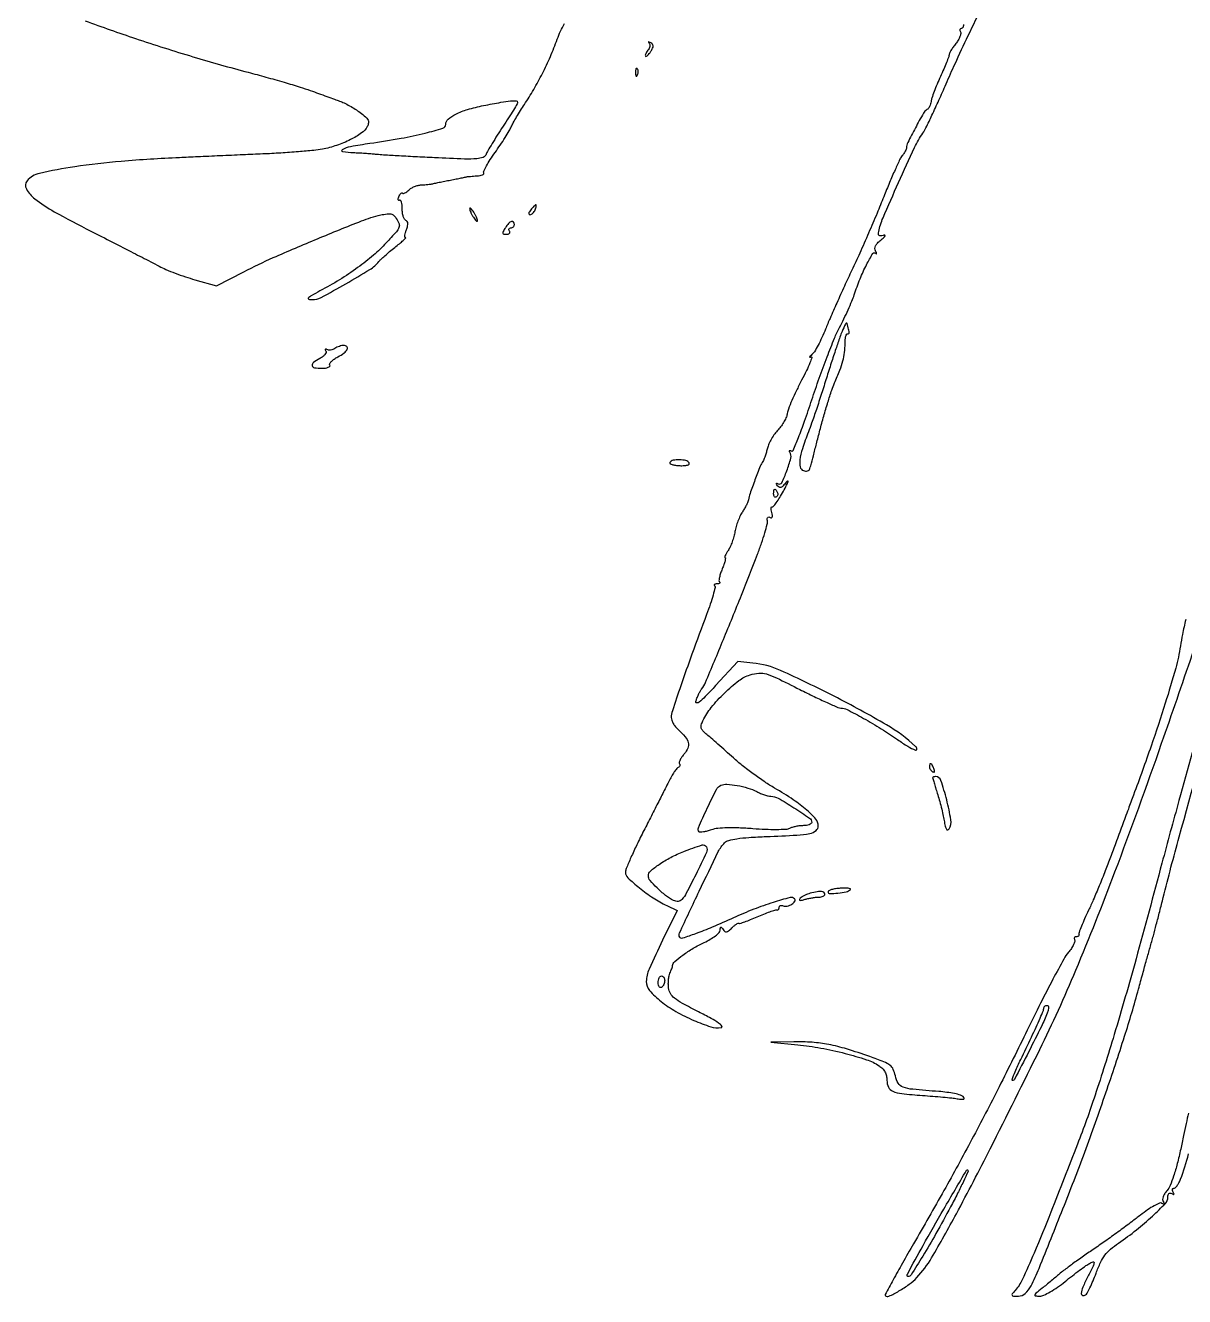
# Model space of a CAD drawing. Extents: x 0 to 848, y 0 to 1200.
# Drawn here: x 30.4 to 385.1, y -0.1 to 388.9 of the extents above; entities that cross this region are included whole.
import ezdxf

# ---------------------------------------------------------------- set-up
doc = ezdxf.new("R2010")
doc.units = 0

msp = doc.modelspace()

# ---------------------------------------------------------------- linework, layer by layer
for points in [[(317.41988, 389.233817, -0.074735), (317.375541, 388.5875, -0.112121), (317.173134, 388.158671, -0.230584), (316.847363, 388, 0.125355), (316.530273, 387.919233, 0.188671), (316.348852, 387.703414, 0.148548), (316.338678, 387.376622, 0.072566), (316.505968, 386.990344, -0.188472), (316.609183, 386.426342, -0.046498), (316.34008, 385.506121, -0.041092), (315.809773, 384.434596, -0.031214), (315.064985, 383.355485, 0.014262), (314.274282, 382.289031, 0.017909), (313.606589, 381.255676, 0.016232), (313.113432, 380.364391, 0.118784), (313, 379.893655, -0.090565), (312.89885, 379.3398, -0.004485), (312.225629, 377.605348, -0.00712), (311.373729, 375.553069, -0.005076), (310.363845, 373.278513, 0.008296), (309.339666, 370.931117, 0.009529), (308.442283, 368.656386, 0.008752), (307.753724, 366.70486, 0.052963), (307.524195, 365.658119, -0.048162), (307.366385, 364.903996, -0.042649), (307.062907, 364.161021, -0.045024), (306.668789, 363.536582, -0.091308), (306.239613, 363.148089, 0.126157), (305.157881, 362.02408, 0.006458), (302.704178, 357.557378, 0.006803), (300.379385, 353.045814, 0.116068), (300, 351.433514, -0.102252), (299.917264, 351.033178, -0.024593), (299.616759, 350.421686, -0.024236), (299.194735, 349.740105, -0.021943), (298.695349, 349.078741, 0.062409), (297.985599, 347.961546, 0.004828), (296.498205, 344.732505, 0.006545), (294.806319, 340.828213, 0.004949), (293.047772, 336.5, -0.005488), (290.993365, 331.45919, -0.003045), (288.382423, 325.353125, -0.003036), (285.663, 319.20142, -0.004896), (283.26431, 314, 0.00291), (280.990552, 309.120556, 0.00251), (278.657509, 303.96875, 0.002527), (276.588667, 299.2751, 0.007323), (275.221486, 296, -0.012456), (274.110813, 293.414352, -0.014559), (272.925489, 291.020404, -0.013573), (271.81639, 289.06526, -0.081105), (271.0596, 288.175843, 0.011577), (270.513724, 287.690184, 0.102164), (270.32796, 287.428283, 0.635891), (270.398143, 287.348176, 0.047044), (270.758986, 287.490413, -0.659254), (271.007908, 287.282358, -0.022088), (270.437727, 285.645985, -0.017776), (269.391161, 283.27062, -0.008673), (267.897401, 280.314571, 0.008785), (266.300868, 277.15339, 0.010482), (264.911661, 274.117425, 0.009351), (263.846312, 271.521828, 0.065033), (263.519513, 270.191555, -0.0709), (263.242108, 269.116696, -0.029746), (262.585849, 267.770572, -0.02869), (261.701111, 266.391631, -0.033135), (260.702421, 265.191555, 0.035011), (259.670272, 263.94178, 0.024748), (258.686249, 262.409394, 0.025097), (257.888334, 260.843119, 0.047245), (257.433436, 259.5, -0.012835), (257.111258, 258.278134, -0.013252), (256.729893, 257.0875, -0.013067), (256.345897, 256.075359, -0.053847), (256.034308, 255.5, 0.056805), (255.236068, 254.005029, 0.004544), (253.624103, 249.822509, 0.005166), (252.106077, 245.643673, 0.044704), (251.618795, 243.725435, -0.060104), (251.437079, 243.092258, -0.015537), (250.99303, 242.125597, -0.01558), (250.413795, 241.047039, -0.015301), (249.765205, 240, 0.036685), (249.08622, 238.791428, 0.019386), (248.416469, 237.20625, 0.019188), (247.853651, 235.522669, 0.028025), (247.5, 234, -0.025133), (247.159672, 232.495282, -0.018503), (246.638707, 230.867187, -0.018792), (246.029528, 229.360705, -0.039138), (245.422626, 228.25, 0.015771), (244.896979, 227.386423, 0.030619), (244.542923, 226.660937, 0.040886), (244.376544, 226.143457, 0.483101), (244.490367, 226, -0.465491), (244.631141, 225.832689, -0.020841), (244.449684, 224.995834, -0.022573), (244.108094, 223.892898, -0.012576), (243.598525, 222.581561, 0.019198), (243.093714, 221.229719, 0.027604), (242.760612, 219.996456, 0.026514), (242.603934, 218.997627, 0.225714), (242.751772, 218.581561, -0.175731), (242.854347, 218.362251, -0.25586), (242.770833, 218.170834, -0.122996), (242.47287, 218.040029, -0.042251), (242, 218, 0.044038), (241.528738, 217.958412, 0.129397), (241.23558, 217.822754, 0.258382), (241.157657, 217.624398, 0.164977), (241.270058, 217.396608, -0.263274), (241.410912, 216.888722, -0.007158), (240.7994, 214.577397, -0.013046), (239.947047, 211.812691, -0.008353), (238.820502, 208.646608, 0.002372), (234.327104, 196.480891, 0.004751), (230.913836, 186.818194, 0.002878), (228.33482, 179.146448, 0.079805), (228, 177.06208, 0.09087), (228.147788, 176.255613, 0.039664), (228.614708, 175.268353, 0.037545), (229.291885, 174.270217, 0.04104), (230.092624, 173.416176, -0.03183), (232.280323, 171.167228, -0.114889), (233.195835, 169.405165, -0.160811), (233.083499, 167.76747, -0.081951), (231.991875, 165.990631, 0.027755), (231.280492, 165.072042, 0.03844), (230.75704, 164.171683, 0.042939), (230.464853, 163.404623, 0.210974), (230.526987, 162.956333, -0.10395), (230.644449, 162.630932, -0.119576), (230.611961, 162.303038, -0.118193), (230.432101, 162.023708, -0.099954), (230.134531, 161.83541, 0.140584), (229.687763, 161.499795, 0.014782), (228.923259, 160.423527, 0.017374), (228.078826, 159.056418, 0.013097), (227.243888, 157.5, -0.000858), (226.121875, 155.279648, -0.000185), (224.173417, 151.44375, -0.000193), (221.914348, 147.004693, -0.000185), (219.617584, 142.5, 0.00593), (217.467014, 138.159506, 0.00825), (215.652398, 134.220042, 0.005447), (214.228039, 130.89074, 0.098371), (214.001996, 129.759716, 0.206298), (214.73676, 128.049284, 0.019473), (218.249276, 124.973385, 0.025045), (222.473943, 121.891797, 0.032342), (226.650087, 119.52578), (229.800175, 118.000989), (225.362132, 108.935718, 0.008683), (221.213975, 100.076224, 0.099219), (220.366195, 96.333277, 0.186731), (221.361919, 93.556071, 0.047144), (224.893994, 90.178027, 0.038031), (229.41383, 87.13293, 0.026998), (234.885129, 84.40266, 0.02541), (240.089567, 82.455164, 0.114822), (243.301461, 82.202131, 0.576459), (243.481241, 82.658975, 0.073457), (242.510971, 83.568686, 0.026932), (240.18053, 85.006145, 0.007519), (236.386006, 87, -0.007121), (231.404908, 89.612287, -0.043837), (228.992519, 91.209648, -0.090686), (227.748438, 92.635471, -0.10603), (227.175426, 94.334473, -0.028039), (227.105382, 95.541853, -0.023391), (227.163045, 96.825568, -0.024028), (227.327823, 97.997328, -0.057426), (227.58906, 98.834473, 0.009412), (227.877995, 99.520958, 0.009903), (228.135789, 100.206354, 0.009601), (228.334831, 100.805482, 0.043168), (228.413633, 101.165881, -0.183602), (229.074732, 102.398946, -0.021166), (231.576176, 104.393667, -0.024651), (234.72533, 106.463888, -0.023565), (238.109693, 108.247982, 0.023411), (239.95508, 109.220063, 0.031346), (241.522113, 110.279095, 0.032358), (242.661243, 111.281576, 0.188928), (242.974323, 112, -0.01834), (243.030959, 112.761972, -0.327449), (243.18796, 112.932623, -0.291832), (243.416612, 112.842951, -0.016026), (243.869995, 112.176111, 0.085436), (244.380803, 111.611622, 0.215862), (244.906695, 111.483139, 0.126859), (245.555037, 111.786744, 0.023774), (246.533254, 112.676111, -0.018579), (247.2588, 113.349653, -0.029996), (247.928927, 113.860271, -0.03046), (248.479193, 114.182862, -0.319715), (248.723274, 114.146086, 0.276544), (249.02914, 114.074847, 0.006256), (250.51091, 114.5713, 0.012247), (252.27302, 115.235146, 0.007757), (254.294702, 116.090605, -0.007859), (256.343427, 116.957014, -0.011194), (258.191256, 117.656733, -0.007368), (259.745847, 118.180309, -0.141914), (260.25, 118.194519, 0.13162), (260.535486, 118.196794, 0.133664), (260.779688, 118.341671, 0.113979), (260.943448, 118.613254, 0.079072), (261, 118.968615, -0.148054), (261.100319, 119.299978, -0.149888), (261.367188, 119.51813, -0.115851), (261.771977, 119.582233, -0.06953), (262.25, 119.47912, 0.142683), (263.523787, 119.39258, 0.08509), (264.942293, 119.968033, 0.118333), (265.803979, 120.838957, 0.345291), (265.708908, 121.624425, 0.267628), (264.342267, 121.991493, 0.010591), (259.179627, 120.496994, 0.01726), (253.230987, 118.409605, 0.01431), (247.050801, 115.792202, -0.006681), (240.564877, 112.92784, -0.014056), (235.440369, 110.91426, -0.008922), (231.424305, 109.545642, -0.344711), (230.590844, 109.853011, -0.253439), (230.516531, 111.151944, -0.001152), (236.566676, 123.950698, -0.002699), (242.402544, 136.05401, -0.082868), (244.342294, 138.770866, -0.133005), (245.584831, 139.483847, -0.027283), (248.085759, 139.995834, -0.020333), (251.757711, 140.389183, -0.006798), (257.15127, 140.672385, 0.003877), (266.46683, 141.106968, 0.036884), (270.419027, 141.616056, 0.115367), (272.299034, 142.481815, 0.231382), (273, 143.91546, 0.177142), (272.240248, 145.992635, 0.039129), (269.530779, 148.734191, 0.031407), (265.351358, 151.913212, 0.015056), (259.628241, 155.48038, -0.016442), (256.592713, 157.384095, -0.009835), (253.107589, 159.833896, -0.009841), (249.73033, 162.412196, -0.016826), (247.030201, 164.71139, 0.002019), (244.652088, 166.861039, 0.002056), (242.271174, 168.978218, 0.001996), (240.18697, 170.801524, 0.00852), (238.920197, 171.863537, -0.029673), (237.690051, 172.986744, -0.123869), (237.191158, 173.848067, -0.139852), (237.190585, 174.78414, -0.041824), (237.69949, 176.132527, -0.05934), (240.232034, 180.14493, -0.029468), (244.296768, 184.592159, -0.028757), (248.683374, 188.392308, -0.091577), (252.119513, 190.153953, -0.053635), (254.824358, 190.65714, -0.090858), (257.108776, 190.417643, -0.041501), (260.19111, 189.226973, -0.004038), (267.362691, 185.676866, 0.004425), (271.765193, 183.501762, 0.006431), (275.689983, 181.667579, 0.003473), (279.027678, 180.187591, 0.102966), (279.928955, 180, -0.120005), (281.814946, 179.540728, -0.007686), (286.847014, 176.836555, -0.011955), (292.286632, 173.631908, -0.01424), (297.252315, 170.34455, 0.016974), (300.393579, 168.289597, 0.046038), (302.7837, 167.125142, 0.547226), (303.188968, 167.426935, 0.190388), (302.794441, 168.25, 0.05521), (293.903413, 174.83159, 0.013429), (277.856239, 183.599589, 0.011858), (261.484911, 191.497629, 0.082675), (252.93123, 193.780461), (248.36246, 194.219631), (241.576068, 186.859815, -0.005929), (238.415175, 183.512373, -0.031554), (236.556099, 181.817905, -0.192214), (235.800747, 181.587366, -0.473969), (235.517227, 182, -0.021257), (235.873066, 183.053608, -0.017186), (236.340862, 184.152135, -0.017519), (236.843551, 185.1369, -0.04219), (237.299425, 185.815779, 0.069941), (238.473568, 187.79233, 0.000933), (243.951673, 200.950482, 0.003004), (249.491302, 214.557337, 0.003915), (254.388755, 227.080278, 0.008325), (255.626413, 230.488704, 0.011034), (256.631889, 233.631979, 0.008545), (257.364144, 236.273293, 0.100102), (257.421332, 237.335041, -0.051408), (257.394438, 237.96007, -0.157013), (257.546554, 238.350858, -0.245222), (257.843263, 238.478814, -0.120522), (258.245308, 238.348391, 0.143575), (258.64787, 238.237683, 0.317093), (258.892421, 238.416346, 0.120221), (258.937944, 238.941789, 0.025732), (258.750782, 239.845008, -0.022807), (258.579862, 240.64624, -0.055635), (258.547682, 241.248149, -0.139261), (258.652824, 241.550678, -0.397427), (258.85175, 241.591624, 0.373646), (259.236158, 241.654287, 0.016207), (260.141533, 242.816937, 0.020831), (261.190232, 244.391494, 0.012502), (262.308344, 246.340244, 0.007159), (263.308663, 248.254289, 0.039655), (263.747722, 249.328542, 0.66657), (263.604671, 249.449927, 0.10649), (263.192942, 249.113968, -0.021847), (262.21789, 247.997529, -0.106482), (261.527632, 247.528286, -0.22321), (260.977323, 247.558219, -0.131669), (260.488581, 248.018476, -0.021757), (260.193333, 248.546227, -0.218009), (260.184153, 248.792497, -0.412198), (260.344869, 248.859841, -0.04213), (260.75123, 248.653748, 0.44459), (261.816876, 248.96378, 0.023822), (263.366788, 252.595686, 0.024848), (264.595877, 256.485743, 0.205293), (264.327339, 258.279372, -0.039507), (264.141518, 258.641052, -0.288699), (264.172358, 258.824581, -0.315479), (264.344888, 258.865161, -0.043374), (264.693351, 258.689519, 0.457378), (265.263204, 258.868529, 0.005835), (266.905849, 262.788582, 0.011387), (268.813671, 267.821029, 0.005645), (271.015486, 274.285011, -0.006007), (273.285327, 280.932931, -0.006075), (275.706003, 287.499347, -0.005935), (277.95002, 293.163511, -0.024498), (279.512894, 296.5, 0.008924), (280.825561, 299.089267, 0.00725), (282.142034, 301.908595, 0.007336), (283.279573, 304.542509, 0.018863), (284.000939, 306.486705, -0.017211), (285.781198, 311.333807, -0.021517), (287.776485, 315.690936, -0.015924), (289.658593, 319.101126, -0.473837), (290.513617, 319.230042, 0.068076), (290.754989, 319.06512, 0.556037), (290.847367, 319.121944, 0.116929), (290.786001, 319.385925, 0.016036), (290.516505, 319.887215, -0.137366), (290.328608, 320.616011, -0.106188), (290.518257, 321.417733, -0.075461), (291.108666, 322.290994, -0.035166), (292.10618, 323.230302, 0.012839), (293.054422, 324.046544, 0.092653), (293.417354, 324.524339, 0.537148), (293.310157, 324.711126, 0.093322), (292.818526, 324.650768, -0.052647), (292.058747, 324.494325, -0.206191), (291.612526, 324.636677, -0.212263), (291.417359, 325.054504, -0.05576), (291.487409, 325.807681, -0.050425), (292.807444, 330.001972, -0.003859), (297.571522, 340.862298, -0.00439), (302.471921, 351.550509, -0.039935), (305.010651, 356, 0.035424), (305.951487, 357.614975, 0.003993), (307.791852, 361.4375, 0.004826), (309.904233, 366.030561, 0.003902), (312.085441, 371, -0.006818), (314.848441, 377.196501, -0.002549), (318.887821, 385.817552, -0.002525), (323.384842, 395.167147, -0.003059)], [(48.633689, 390.325194, 0.006493), (64.082901, 384.921431, 0.007794), (81.640011, 379.337995, 0.009009), (98.537838, 374.583136, -0.003768), (103.966715, 373.116743, -0.003521), (109.497196, 371.536047, -0.003507), (114.388337, 370.06341, -0.011995), (117.537838, 369.007617, 0.000311), (120.040504, 368.103087, 0.000282), (122.629865, 367.170694, 0.000282), (124.950098, 366.338161, 0.0009), (126.5, 365.786164, -0.028079), (127.881578, 365.207755, -0.013743), (129.575095, 364.325844, -0.013588), (131.290112, 363.309957, -0.019175), (132.755644, 362.306701, -0.018975), (134.464846, 360.934161, -0.096751), (135.212006, 359.978113, -0.160482), (135.352419, 359.062757, -0.081519), (134.972208, 357.94807, -0.118358), (133.240225, 356.001055, -0.035763), (129.815271, 353.96353, -0.034352), (125.601617, 352.199417, -0.035522), (121.23265, 351.052127, -0.021636), (118.578791, 350.671316, -0.004587), (113.924591, 350.250922, -0.004793), (108.515532, 349.86448, -0.004536), (103, 349.573737, 0.000097), (96.958672, 349.309045, 0.000062), (89.940625, 348.999328, 0.000062), (83.064876, 348.694181, 0.000116), (77.5, 348.445222, 0.009152), (59.693949, 347.317599, 0.01742), (45.441952, 345.651379, 0.016121), (34.665082, 343.651792, 0.167124), (30.866451, 341.339084, 0.31187), (30.647565, 338.861068, 0.097016), (33.216473, 335.871995, 0.040761), (39.184256, 331.911154, 0.008429), (50.330511, 326, -0.000424), (57.035649, 322.580479, -0.000502), (63.370051, 319.33523, -0.000437), (68.712633, 316.585437, -0.003182), (71.266336, 315.247593, 0.021736), (73.35626, 314.24969, 0.009435), (76.213072, 313.098236, 0.009316), (79.300907, 311.986334, 0.012232), (82.161141, 311.093588), (88.822282, 309.19199), (97.161141, 313.520073, -0.016078), (106.21745, 317.856852, -0.005355), (119.740236, 323.633876, -0.004043), (133.190457, 329.083296, -0.038733), (139.097268, 330.906789, -0.021452), (141.037273, 331.258016, -0.087854), (142.227965, 331.211496, -0.128828), (143.085495, 330.775305, -0.07156), (143.847268, 329.872955, -0.046556), (144.687257, 328.199486, -0.192937), (144.677239, 327.090451, -0.083907), (143.871398, 325.798365, -0.004911), (140.751326, 322.346047, -0.029951), (136.888361, 318.628623, -0.019562), (132.028436, 314.800442, -0.018332), (126.475146, 311.070786, -0.016851), (120.507957, 307.645799, 0.005404), (117.802854, 306.17442, 0.078451), (116.948334, 305.503581, 0.559409), (117.04934, 305.140625, 0.069939), (118.049762, 305, 0.122402), (120.852918, 305.696662, 0.007542), (128.439746, 309.863733, 0.009086), (135.788583, 314.224235, 0.086982), (138.5, 316.637198, -0.037357), (139.118125, 317.307766, -0.007104), (140.348204, 318.424597, -0.007546), (141.82586, 319.689253, -0.006869), (143.387505, 320.94965, 0.007193), (144.836362, 322.120563, 0.013964), (145.953058, 323.10396, 0.012683), (146.722387, 323.857907, 0.662672), (146.662255, 324, -0.391627), (146.487445, 324.161725, -0.051398), (146.501265, 324.7148, -0.03811), (146.663586, 325.499933, -0.020819), (146.974664, 326.433362, 0.028679), (147.326299, 327.546481, 0.079356), (147.400131, 328.362274, 0.131899), (147.210964, 328.913814, 0.165578), (146.783247, 329.238918, -0.187585), (146.353241, 329.595709, -0.050135), (145.994662, 330.427226, -0.043582), (145.748645, 331.528184, -0.033197), (145.666667, 332.761567, 0.024783), (145.608469, 333.934978, 0.05065), (145.42524, 334.837366, 0.090818), (145.157539, 335.348227, 0.382281), (144.844788, 335.404074, -0.194679), (144.593138, 335.361128, -0.299675), (144.444135, 335.513885, -0.107695), (144.453611, 335.909877, -0.031991), (144.634993, 336.49119, -0.036085), (144.905255, 337.067435, -0.069701), (145.212833, 337.47215, -0.119264), (145.504621, 337.648786, -0.280083), (145.742586, 337.590747, 0.251397), (146.035038, 337.502579, 0.064298), (146.519176, 337.667431, 0.049862), (147.09804, 338.027334, 0.032387), (147.690476, 338.547619, -0.06383), (148.422567, 339.113352, -0.03611), (149.429613, 339.610082, -0.035425), (150.535114, 339.970585, -0.048282), (151.571429, 340.125, 0.005403), (152.556206, 340.186364, 0.005975), (153.50692, 340.267357, 0.005578), (154.316373, 340.355195, 0.030371), (154.75, 340.434089, -0.009401), (155.244175, 340.545579, -0.000696), (156.601562, 340.823137, -0.000967), (158.221768, 341.148828, -0.000733), (160, 341.5, 0.000733), (161.778232, 341.851172, 0.000967), (163.398438, 342.176863, 0.000696), (164.755825, 342.454421, 0.009401), (165.25, 342.565911, -0.031494), (165.688932, 342.644753, -0.005405), (166.531399, 342.732643, -0.005871), (167.524293, 342.81364, -0.005212), (168.559017, 342.875, 0.029743), (169.507058, 342.978055, 0.060247), (170.225594, 343.190986, 0.109243), (170.612476, 343.470744, 0.331578), (170.638956, 343.775165, -0.25704), (170.612033, 344.309029, -0.012656), (171.452483, 345.930858, -0.017853), (172.613105, 347.870926, -0.01168), (174.081158, 350.025165, 0.007449), (175.658163, 352.297724, 0.007626), (177.154153, 354.598653, 0.007437), (178.39182, 356.633896, 0.03147), (179.035939, 357.906421, -0.024206), (179.631494, 359.126641, -0.0074), (180.64699, 360.911559, -0.007388), (181.844871, 362.879289, -0.008016), (183.069068, 364.757447, 0.017015), (185.902049, 369.279658, 0.014748), (188.566475, 374.202079, 0.014419), (190.99721, 379.394942, 0.014339), (193.129377, 384.728802, -0.018111), (194.106907, 387.121682, -0.016025), (195.292863, 389.539086, -0.016304)], [(385.446102, 207.0875, 0.006844), (384.441162, 202.547348, 0.014496), (383.813393, 199, -0.031454), (382.372332, 192.207371, -0.008168), (379.19415, 181.489543, -0.007531), (374.850543, 168.367748, -0.00493), (369.467969, 153.370812, -0.000009), (367.881956, 149.085486, -0.000005), (365.968828, 143.916774, -0.000005), (364.045616, 138.721157, -0.000009), (362.425914, 134.345866, -0.005393), (360.827447, 130.167163, -0.004018), (358.977113, 125.590098, -0.004061), (357.162606, 121.302363, -0.009198), (355.704244, 118.095866, 0.006672), (354.514222, 115.514056, 0.009878), (353.546378, 113.217223, 0.005516), (352.79652, 111.272481, 0.162499), (352.778329, 110.75, -0.14465), (352.77835, 110.464756, -0.139171), (352.623798, 110.220313, -0.111347), (352.329245, 110.056075, -0.07184), (351.940983, 110, 0.096719), (351.580553, 109.92962, 0.174438), (351.359228, 109.731122, 0.171172), (351.312718, 109.433969, 0.092708), (351.44767, 109.084672, -0.218601), (351.514043, 108.548408, -0.03795), (351.122465, 107.576925, -0.035156), (350.449812, 106.427044, -0.024986), (349.546196, 105.23727, 0.049692), (348.12906, 103.16675, 0.003559), (344.823957, 97.026355, 0.004975), (341.000269, 89.622423, 0.003737), (336.935036, 81.402598, -0.004165), (328.335664, 64.052221, -0.005108), (320.003701, 47.996698, -0.005176), (311.441668, 32.296267, -0.004497), (302.151623, 16.018094, 0.002852), (298.721457, 10.053348, 0.004697), (295.897646, 4.966791, 0.000917), (293.47767, 0.489939, 0.331147), (293.529482, 0.137185, 0.318483), (294.591554, -0.043756, 0.018482), (297.670954, 1.578506, 0.02658), (300.825934, 3.622952, 0.046146), (303.170265, 5.680522, 0.057814), (307.688542, 11.714653, 0.008271), (315.248008, 25.207563, 0.006809), (325.631415, 45.126822, 0.002085), (340.783308, 75.5, 0.015602), (351.831812, 99.75946, 0.008774), (363.797447, 129.838769, 0.0065), (378.080705, 169.204579, 0.002594), (396.670549, 223.5, -0.001403)], [(404.457834, 135.190714, -0.000086), (412.913618, 178.5, 0.001056)], [(391.578902, 180.823114, 0.001022), (383.368609, 151.658505, 0.003426), (378.158659, 132.5, -0.002783), (370.228055, 103.188213, -0.00553), (363.558689, 80.069761, -0.006905), (357.698658, 61.503452, -0.012486), (352.315109, 46.5, -0.00162), (344.178405, 25.689812, -0.006661), (339.041459, 13.167243, -0.008234), (335.408136, 5.010889, -0.073869), (333.257647, 1.75, 0.015188), (332.35219, 0.675236, 0.303144), (332.319105, 0.267943, 0.259372), (332.691064, 0.03701, 0.012014), (334.231071, 0, 0.186681), (336.335611, 0.814126, 0.090455), (338.114323, 3.143482, 0.022038), (340.553771, 8.4955, 0.001056), (347.87168, 26.738451, 0.006384), (354.524305, 44.064712, 0.005656), (361.014779, 62.266734, 0.005854), (366.734457, 79.555129, 0.010278), (371.001606, 94, -0.000595), (372.270463, 98.622912, -0.000698), (373.484899, 103.003125, -0.000614), (374.521046, 106.70256, -0.00431), (375.043618, 108.5, 0.007966), (375.541965, 110.262075, 0.001293), (376.446695, 113.703125, 0.001426), (377.489803, 117.760032, 0.001254), (378.555788, 122, -0.006683), (383.441036, 140.575808, -0.000721), (395.372861, 183.359919, -0.000973)], [(386.265695, 55.984187, 0.000301), (385.586993, 52.85625, 0.000458), (384.784664, 49.131277, 0.000337), (383.901691, 45, -0.010548), (382.85389, 40.544709, -0.016507), (381.746471, 36.766078, -0.017401), (380.662604, 33.823343, -0.085135), (379.727696, 32.324028, 0.041667), (379.01692, 31.377576, 0.056997), (378.556601, 30.417243, 0.069314), (378.387367, 29.559047, 0.153659), (378.54974, 28.919519, -0.023596), (378.832724, 28.409299, -0.284482), (378.812311, 28.195321, -0.353162), (378.626579, 28.149399, -0.029254), (378.157353, 28.40275, 0.24327), (377.413099, 28.459651, 0.025163), (375.780035, 27.668215, 0.026278), (373.792089, 26.438048, 0.016543), (371.600702, 24.807259, -0.007722), (368.928302, 22.744274, -0.003195), (365.253003, 20.033044, -0.00316), (361.275317, 17.176086, -0.004066), (357.581495, 14.603105, 0.003077), (354.119695, 12.201894, 0.003524), (350.841572, 9.863388, 0.003183), (348.088144, 7.842912, 0.020053), (346.733638, 6.748646, -0.004583), (345.665082, 5.82934, -0.002185), (344.274881, 4.665684, -0.002166), (342.811704, 3.462441, -0.003079), (341.5, 2.406631, 0.004609), (339.589809, 0.859431, 0.146728), (339.258664, 0.364227, 0.474722), (339.450048, 0.077403, 0.022765), (340.764128, 0.011089, 0.110662), (341.973095, 0.275769, 0.021423), (343.970974, 1.312834, 0.021834), (346.240089, 2.75226, 0.018644), (348.50164, 4.458133, -0.005704), (350.748211, 6.245752, -0.006213), (352.972362, 7.930553, -0.00586), (354.910315, 9.326219, -0.030264), (356.03509, 10.018779, -0.05378), (357.100132, 10.449044, -0.540847), (357.39936, 10.189186, -0.080124), (357.10332, 9.217674, -0.003334), (355.480345, 5.961213, 0.013817), (353.954346, 2.731458, 0.073412), (353.439871, 0.85205, 0.372497), (353.851657, 0.240367, 0.207584), (354.803597, 0.378617, 0.132763), (355.275782, 0.882191, 0.009968), (356.131881, 2.570375, 0.013225), (357.072403, 4.659961, 0.009654), (358.010104, 7.027017, -0.020606), (359.388276, 10.295091, -0.050325), (360.73162, 12.531808, -0.054607), (362.424315, 14.346887, -0.02818), (364.889975, 16.240124, 0.017806), (370.357321, 20.260758, 0.020117), (375.298833, 24.507452, 0.015518), (379.215009, 28.390741, 0.190145), (379.987381, 30.309017, -0.052692), (380.066865, 31.014065, -0.151007), (380.307941, 31.437763, -0.216443), (380.68133, 31.56459, -0.114168), (381.154508, 31.404508, 0.029004), (381.613152, 31.156574, 0.315645), (381.809017, 31.190983, 0.315645), (381.843426, 31.386848, 0.029004), (381.595492, 31.845492, -0.059554), (381.390141, 32.287857, -0.127541), (381.367013, 32.660863, -0.191333), (381.523178, 32.904567, -0.156975), (381.819663, 33, 0.195819), (382.251904, 33.176032, 0.040572), (382.801792, 33.807813, 0.036997), (383.360698, 34.697016, 0.027544), (383.846315, 35.75, 0.035804), (386.313377, 43.573704, 0.004453)]]:
    msp.add_lwpolyline(points, format="xyb")
for points in [[(221.241324, 383.502335, -0.147039), (221.43906, 383.086732, -0.082657), (221.431823, 382.523085, -0.070179), (221.227182, 381.901203, -0.05874), (220.848823, 381.317843, 0.032297), (220.445988, 380.763196, 0.047627), (220.174477, 380.226565, 0.058935), (220.05814, 379.781159, 0.234974), (220.145354, 379.521312, 0.334196), (220.392573, 379.486387, 0.058617), (220.799345, 379.777896, 0.043444), (221.27951, 380.298456, 0.024999), (221.767376, 380.999118, 0.028549), (222.309577, 381.98887, 0.115144), (222.455422, 382.657366, 0.173487), (222.264567, 383.167461, 0.087108), (221.729521, 383.613965, 0.017305), (221.285632, 383.849052, 0.170946), (221.078936, 383.872681, 0.517463), (221.037034, 383.771023, 0.043025)], [(217.078947, 374.416667, 0.018894), (217.137993, 373.670344, 0.168741), (217.279315, 373.37858, 0.470617), (217.461564, 373.395823, 0.054073), (217.683114, 373.8125, 0.051402), (217.839148, 374.359369, 0.05415), (217.876576, 374.916927, 0.060344), (217.797407, 375.402231, 0.126455), (217.604167, 375.729167, 0.296942), (217.385309, 375.77538, 0.208169), (217.200665, 375.592839, 0.077125), (217.089945, 375.112848, 0.028489)], [(181, 365.384483, -0.135054), (180.88386, 364.962349, -0.002518), (179.687118, 362.974918, -0.005978), (178.243443, 360.667071, -0.003939), (176.530615, 358.046051, 0.004779), (174.768677, 355.339969, 0.005801), (173.171094, 352.768938, 0.004948), (171.875138, 350.579711, 0.039568), (171.370108, 349.522102, -0.208881), (170.405154, 348.543248, -0.077989), (168.482901, 348.103198, -0.026544), (164.764312, 348.042553, -0.002469), (155.589493, 348.425428, -0.001191), (149.591676, 348.719717, -0.001509), (144.051289, 349.021557, -0.001186), (139.40614, 349.299741, -0.01233), (137.5, 349.465701, 0.007893), (136.083702, 349.601686, 0.003891), (134.279687, 349.732077, 0.00386), (132.404595, 349.838418, 0.005622), (130.75, 349.900807, -0.038982), (127.52592, 350.238533, -0.693168), (127.398028, 350.956637, -0.087763), (129.885401, 351.892083, -0.010312), (135.75, 352.862677, 0.007968), (145.338584, 354.403459, 0.016985), (152.681667, 355.962676, 0.012906), (158.136483, 357.466517, 0.330274), (159, 358.631193, -0.217221), (159.733615, 360.240153, -0.063539), (162.051396, 361.786326, -0.045135), (165.686456, 363.201177, -0.021214), (170.590425, 364.393739, -0.004102), (175.885907, 365.400787, -0.021211), (178.838417, 365.808754, -0.03684), (180.562637, 365.845387, -0.398947)], [(167, 331, 0.018122), (167.446431, 330.233921, 0.025446), (167.902822, 329.5875, 0.023718), (168.316932, 329.108693, 0.205392), (168.570368, 329, 0.439016), (168.692263, 329.132581, 0.048507), (168.609072, 329.5875, 0.03505), (168.375169, 330.232522, 0.018363), (168, 331, 0.018122), (167.553569, 331.766079, 0.025446), (167.097178, 332.4125, 0.023718), (166.683068, 332.891307, 0.205392), (166.429632, 333, 0.439016), (166.307737, 332.867419, 0.048507), (166.390928, 332.4125, 0.03505), (166.624831, 331.767478, 0.018363)], [(185, 332.5, 0.035237), (184.57205, 331.903434, 0.100348), (184.396714, 331.425778, 0.22275), (184.484197, 331.128897, 0.214681), (184.770566, 331, 0.125677), (185.201557, 331.11007, 0.064053), (185.656816, 331.440625, 0.05745), (186.065988, 331.926337, 0.054778), (186.361626, 332.5, 0.019009), (186.557685, 333.075405, 0.034664), (186.666459, 333.559375, 0.044074), (186.688496, 333.904913, 0.407084), (186.59106, 334, 0.176553), (186.395857, 333.928855, 0.014236), (185.980891, 333.559375, 0.017822), (185.50208, 333.074599, 0.012711)], [(177.232073, 327, 0.01674), (176.592071, 325.894475, 0.16374), (176.503789, 325.369774, 0.308667), (176.773634, 325.083972, 0.053885), (177.550543, 325, 0.065685), (178.105485, 325.073219, 0.138107), (178.476036, 325.29375, 0.191238), (178.607092, 325.620388, 0.140214), (178.5, 326, -0.082592), (178.343488, 326.3821, -0.161196), (178.3746, 326.70625, -0.182303), (178.586039, 326.921712, -0.108972), (178.940983, 327, 0.093332), (179.345238, 327.076123, 0.09642), (179.688914, 327.29375, 0.099167), (179.918938, 327.618444, 0.105053), (180, 328, 0.176383), (179.725293, 328.754498, 0.314586), (179.115342, 328.91864, 0.125318), (178.204097, 328.300526, 0.041821)], [(280.28007, 295.25, 0.020027), (279.617598, 293.561536, 0.002656), (278.379539, 289.929688, 0.003075), (276.960297, 285.604655, 0.002576), (275.506731, 281, -0.00283), (273.998459, 276.230472, -0.002711), (272.414901, 271.409375, -0.002684), (270.97176, 267.170593, -0.009747), (269.987784, 264.5, 0.013281), (268.132023, 259.351447, 0.047417), (267.352983, 255.941773, 0.090848), (267.464127, 253.778751, 0.247859), (268.441636, 252.66077, 0.070413), (269.100198, 252.509478, 0.09539), (269.70589, 252.573303, 0.113221), (270.170668, 252.839833, 0.136142), (270.434849, 253.266859, 0.006725), (270.673735, 254.130183, 0.00028), (271.482834, 257.22214, 0.000485), (272.436056, 260.887767, 0.000345), (273.498133, 265, -0.005966), (274.664018, 269.313279, -0.005995), (275.930725, 273.590625, -0.00587), (277.123396, 277.292946, -0.023815), (277.981986, 279.5, 0.011192), (279.598857, 283.364658, 0.028489), (280.54567, 286.251714, 0.035585), (281.036217, 288.819072, 0.029422), (281.2, 291.599966, -0.022531), (281.257153, 292.867645, -0.045428), (281.43698, 293.850842, -0.077401), (281.698807, 294.427533, -0.406296), (282.006741, 294.495834, 0.283533), (282.26031, 294.495578, 0.211279), (282.422762, 294.731607, 0.080774), (282.436137, 295.262767, 0.029948), (282.29011, 295.99862, 0.007043), (281.827987, 297.669275, 0.435634), (281.580551, 297.793462, 0.200062), (281.294284, 297.526009, 0.002627)], [(125.047746, 290.05067, -0.053733), (124.421565, 289.74301, -0.053265), (123.742367, 289.574715, -0.0582), (123.113827, 289.56202, -0.114877), (122.643237, 289.720492, 0.045552), (122.314126, 289.884588, 0.328076), (122.152944, 289.841273, 0.275739), (122.128019, 289.659314, 0.037919), (122.311362, 289.305223, -0.22635), (122.363859, 288.822729, -0.0838), (122.025155, 288.208633, -0.061813), (121.364826, 287.560487, -0.040327), (120.465871, 286.981734, 0.033787), (118.486147, 285.743454, 0.293156), (118.12395, 284.820512, 0.31691), (118.812505, 284.165237, 0.036727), (121.059017, 284, 0.029538), (122.197426, 284.067311, 0.063093), (123.05079, 284.279887, 0.121825), (123.496734, 284.593301, 0.328425), (123.526321, 284.957412, -0.270243), (123.514019, 285.436022, -0.06664), (123.999278, 286.094263, -0.050105), (124.848235, 286.812709, -0.031247), (125.967304, 287.483092, 0.039607), (127.87515, 288.669726, 0.116598), (128.867864, 289.841033, 0.341682), (128.719241, 290.624021, 0.186356), (127.75, 290.984687, 0.054366), (127.167507, 290.913933, 0.025828), (126.440588, 290.704003, 0.025239), (125.695382, 290.403541, 0.032593)], [(227.599206, 255.160519, 0.394619), (227.665581, 254.829931, 0.076682), (228.261192, 254.528974, 0.0461), (229.274499, 254.299532, 0.023245), (230.581342, 254.189423, 0.023083), (231.942958, 254.201109, 0.056801), (232.927505, 254.368311, 0.119954), (233.434115, 254.658692, 0.355182), (233.482136, 255.028904, 0.200319), (232.505848, 255.728568, 0.051055), (230.533147, 255.975227, 0.051024), (228.561465, 255.817968, 0.212012)], [(260.457295, 246.069098, -0.090093), (260.612382, 245.673795, -0.095385), (260.614038, 245.257398, -0.099739), (260.463027, 244.88478, -0.108766), (260.182979, 244.613087, -0.158515), (259.860929, 244.534562, -0.191218), (259.582917, 244.669932, -0.126631), (259.394948, 245.024148, -0.059057), (259.333333, 245.543989, -0.019984), (259.376303, 246.618676, -0.269722), (259.59208, 246.929499, -0.350126), (259.913397, 246.852054, -0.02679)], [(307, 162.059017, 0.088797), (307.072509, 161.65395, 0.053277), (307.290385, 161.21498, 0.051183), (307.610411, 160.810572, 0.061454), (307.988546, 160.507079, 0.1144), (308.325929, 160.393111, 0.32948), (308.525685, 160.512472, 0.155351), (308.556862, 160.868281, 0.036408), (308.381557, 161.448062, 0.029964), (307.894727, 162.51997, 0.168622), (307.441482, 162.942608, 0.444011), (307.117673, 162.798253, 0.079093)], [(254.165785, 154.414269, 0.021019), (255.330108, 153.872916, 0.019418), (256.566628, 153.415442, 0.019833), (257.699276, 153.094815, 0.059119), (258.498377, 153, -0.130414), (260.708754, 152.413497, -0.012456), (265.525587, 149.50227, -0.009088), (270.315487, 146.317838, -0.24628), (271, 145.012421, -0.228638), (270.812898, 144.624643, -0.074101), (270.246313, 144.297399, -0.056436), (269.41682, 144.073995, -0.037601), (268.434259, 144, 0.028701), (267.328561, 143.936479, 0.021699), (266.127453, 143.744908, 0.022115), (265.011883, 143.46507, 0.046546), (264.184259, 143.131603, -0.106998), (263.057614, 142.828435, -0.010287), (260.204126, 142.745365, -0.012719), (256.761284, 142.803583, -0.009711), (253, 143.036204, 0.009583), (248.662282, 143.305593, 0.017069), (245.085753, 143.336798, 0.020446), (242.246001, 143.148258, 0.055191), (240.275133, 142.712802, -0.018562), (239.000952, 142.33173, -0.026246), (237.840715, 142.095324, -0.02474), (236.901316, 142.001966, -0.211831), (236.516289, 142.150378, -0.309672), (236.290443, 143.358639, -0.006215), (239.011414, 149.318973, -0.008243), (241.845725, 155.080566, -0.175244), (243.217216, 156.358687, -0.117099), (245.06085, 156.675294, -0.028182), (248.16085, 156.303339, -0.029607), (251.456029, 155.514538, -0.045806)], [(308, 158.678139, 0.071704), (308.033912, 158.442885, 0.001146), (308.417763, 157.150059, 0.002988), (308.87715, 155.648449, 0.001974), (309.422173, 153.928139, -0.01009), (310.014767, 151.946531, -0.006652), (310.619595, 149.646089, -0.006694), (311.148343, 147.392005, -0.012849), (311.501407, 145.569186, 0.014044), (311.8491, 143.796801, 0.078658), (312.205547, 142.901233, 0.319318), (312.59399, 142.729234, 0.206851), (313.013653, 143.022091, 0.180352), (313.567333, 145.800434, 0.022707), (312.295102, 151.901953, 0.019585), (310.517522, 157.855775, 0.32074), (308.917292, 159, 0.033331), (308.565925, 158.976551, 0.05109), (308.269455, 158.905453, 0.066214), (308.065017, 158.801684, 0.247067)], [(235.488199, 128.976503, -0.004411), (232.61139, 123.372265, -0.056588), (231.289569, 121.424025, -0.193493), (230.143161, 120.82814, -0.143987), (228.728163, 121.098689, -0.046105), (226.268629, 122.665042, -0.028144), (223.668464, 124.924915, -0.023685), (221.50818, 127.236082, -0.177919), (221, 128.618997, -0.213943), (221.657512, 130.085316, -0.031156), (224.290879, 132.152152, -0.031698), (227.822554, 134.268076, -0.025911), (231.835874, 136.082467, -0.013195), (237.426611, 138.100429, -0.369578), (238.755729, 137.557178, -0.232055), (238.788914, 135.785682, -0.007031)], [(276, 123.73557, 0.418209), (276.520207, 123.222401, 0.023588), (279.017367, 123.374387, 0.027527), (281.568022, 123.793855, 0.1428), (282.806579, 124.473245, 0.54677), (282.759165, 124.690029, 0.059165), (282.152556, 124.836267, 0.031883), (281.095422, 124.894071, 0.014533), (279.712289, 124.841235, 0.021609), (278.289661, 124.683455, 0.033964), (277.090485, 124.413317, 0.03691), (276.221047, 124.082818, 0.291279)], [(270.5, 123.286934, 0.032449), (269.660951, 123.026537, 0.025801), (268.79375, 122.641983, 0.026475), (268.024824, 122.199768, 0.057478), (267.5, 121.766891, 0.094836), (267.237126, 121.363177, 0.467968), (267.347717, 121.154495, 0.109068), (267.879204, 121.159381, 0.013695), (269, 121.45018, -0.016623), (270.085319, 121.725003, -0.012985), (271.279688, 121.95321, -0.013183), (272.403922, 122.107585, -0.030974), (273.25, 122.148373, 0.051669), (273.919604, 122.208456, 0.072246), (274.485937, 122.406864, 0.092987), (274.866248, 122.706102, 0.181633), (275, 123.062149, 0.243977), (274.720019, 123.601779, 0.141859), (274.013136, 123.845287, 0.058625), (272.704337, 123.757196, 0.012932)], [(226, 96.559017, -0.061875), (225.925833, 95.961978, -0.051278), (225.70625, 95.359775, -0.053305), (225.382836, 94.842344, -0.08825), (225, 94.5, -0.202618), (224.621877, 94.441401, -0.181468), (224.29375, 94.66835, -0.104212), (224.071541, 95.195401, -0.047867), (224, 95.940983, -0.0466), (224.073608, 96.729059, -0.066561), (224.29375, 97.395164, -0.086673), (224.618015, 97.844577, -0.195654), (225, 98, -0.142666), (225.38134, 97.888931, -0.09965), (225.70625, 97.576711, -0.08433), (225.925146, 97.109818, -0.067639)], [(343.045847, 86.620586, -0.023478), (341.282216, 82.565794, -0.003773), (337.414894, 74.852619, -0.000651), (333.044584, 66.325389, -0.281039), (332.511403, 66, -0.527514), (332.287663, 66.327065, -0.009026), (333.258734, 68.696729, -0.009219), (334.945613, 72.419893, -0.001659), (338.236325, 79.281775, 0.004536), (339.678322, 82.333579, 0.006532), (340.894421, 85.062069, 0.003683), (341.870319, 87.37774, 0.098183), (342, 88.031775, -0.099779), (342.074479, 88.401276, -0.098116), (342.286479, 88.715584, -0.097768), (342.603046, 88.926109, -0.098302), (342.975249, 89, -0.24992), (343.310091, 88.821483, -0.14131), (343.454297, 88.371952, -0.071922), (343.369245, 87.628691, -0.026453)], [(266.710399, 76.932942, -0.02146), (273.750664, 75.945234, -0.017417), (281.194726, 74.303033, -0.016817), (287.780693, 72.369289, -0.065297), (291.601968, 70.525145, -0.055424), (292.654006, 69.655489, -0.068656), (293.404239, 68.631246, -0.068626), (293.849333, 67.44175, -0.055312), (294, 66.083936, 0.109001), (294.471511, 63.946751, 0.185229), (295.768374, 62.688713, 0.075291), (298.516071, 61.97657, 0.008648), (304.89752, 61.426393, -0.003107), (308.025862, 61.191578, -0.003144), (311.138842, 60.918741, -0.003061), (313.845581, 60.647624, -0.012796), (315.46875, 60.432867, 0.013168), (316.875967, 60.247749, 0.108278), (317.514674, 60.319102, 0.427981), (317.642705, 60.594592, 0.103278), (317.33441, 61.06559, 0.128317), (316.556245, 61.521696, 0.016971), (314.68544, 61.981457, 0.018768), (312.383925, 62.375368, 0.014738), (309.86566, 62.634415, -0.005113), (301.910586, 63.298287, -0.062898), (298.944129, 63.95889, -0.169782), (297.44839, 65.171163, -0.092234), (296.584056, 67.403637, 0.060561), (295.958488, 69.380883, 0.125142), (294.950698, 70.636391, 0.067418), (293.057149, 71.697532, 0.008843), (288.727516, 73.31968, 0.011377), (281.647753, 75.650421, 0.025782), (276.177668, 77.010695, 0.03001), (271.137098, 77.680844, 0.02204), (265.5, 77.839291), (258.5, 77.727474)], [(313.474434, 27.301012, -0.005732), (309.01088, 19.152954, -0.009014), (304.972308, 12.270462, -0.003605), (301.401641, 6.522774, -0.257393), (300.453404, 6, -0.163177), (300.269272, 6.061736, -0.175162), (300.166059, 6.220313, -0.119323), (300.16784, 6.462764, -0.060224), (300.277655, 6.75, -0.006893), (305.053537, 15.507645, -0.003301), (311.41523, 26.627727, -0.000325), (318.330877, 38.515292, -0.491919), (318.762131, 38.571202, -0.313099), (318.835691, 38.163575, -0.002591), (317.402406, 35.067048, -0.007896), (315.647738, 31.475743, -0.004857)]]:
    msp.add_lwpolyline(points, format="xyb", close=True)

doc.saveas('drawing.dxf')
